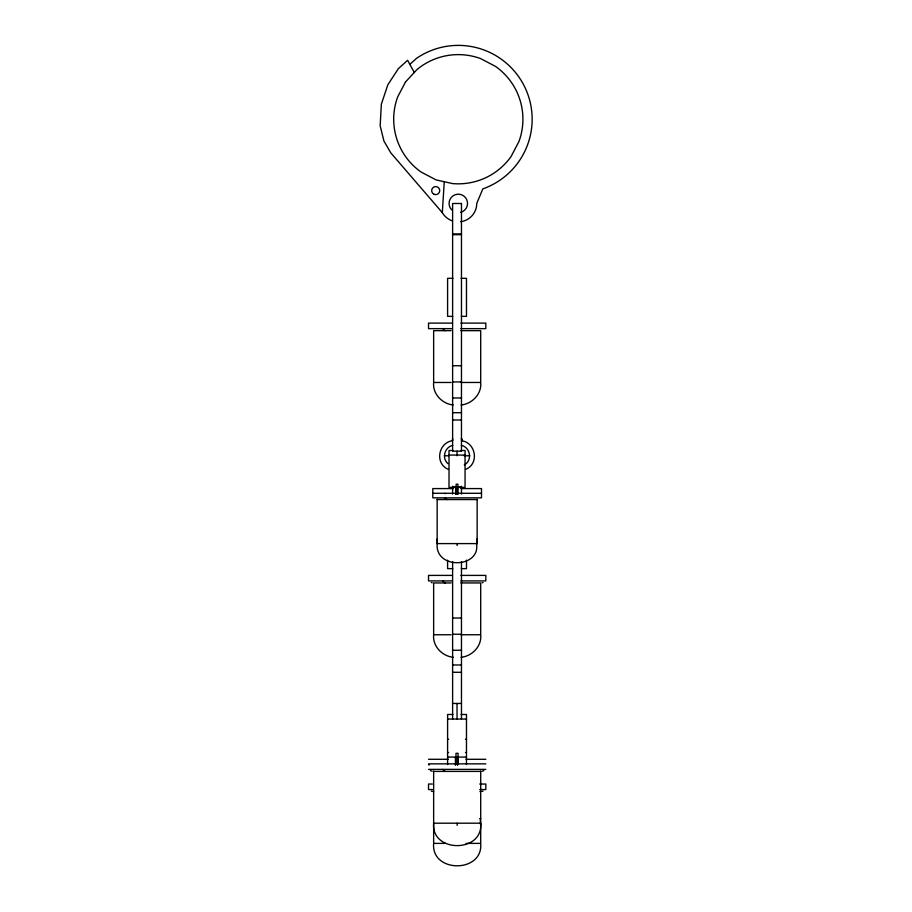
<?xml version="1.0" encoding="UTF-8"?>
<svg xmlns="http://www.w3.org/2000/svg" width="912" height="912" viewBox="0 0 912 912"><rect width="100%" height="100%" fill="white"/><g stroke="black" fill="none" stroke-linecap="round" stroke-linejoin="round"><path stroke-width="1.37" d="M476.953 543.951C477.934 542.617 476.018 538.217 477.147 539.026M480.476 824.425L480.305 818.623M480.704 823.205C483.371 853.073 430.977 853.073 433.645 823.205L480.305 823.194M452.375 220.898A18.457 18.457 0 0 1 442.32 212.644L444.269 181.727M448.18 469.281C434.568 463.558 438.273 442.708 452.455 440.713L452.614 438.387M448.066 463.672C441.374 458.383 444.691 447.108 452.74 445.364M461.347 445.364C470.387 447.211 472.758 460.628 464.265 464.858M452.455 440.713L452.614 439.915M409.83 64.353L416.59 58.3A73.838 73.838 0 0 1 524.161 85.819A73.838 73.838 0 0 1 482.836 188.875L476.759 203.422A18.457 18.457 0 0 1 460.708 221.719M465.895 469.281C479.507 463.558 475.813 442.708 461.62 440.713L461.472 439.915M483.907 770.617L482.117 771.21M483.029 582.517L482.117 582.768M483.029 791.16L482.117 791.399M461.084 404.985C472.085 403.97 481.946 393.836 480.704 382.47L480.704 330.657L460.822 330.657M461.084 657.278C472.085 656.264 481.946 646.129 480.704 634.752L480.704 582.95L460.822 582.95M453.264 404.985C442.263 403.97 432.402 393.836 433.645 382.47L451.087 382.47M476.474 543.598C480.932 568.21 434.876 569.92 437.156 543.598L477.147 543.598L477.147 499.263M453.264 657.278C442.263 656.264 432.402 646.129 433.645 634.752L451.087 634.752M480.704 771.028L480.704 843.395C483.371 873.263 430.977 873.263 433.645 843.395L445.409 843.395M452.614 233.939L461.472 233.939M452.614 234.669L461.472 234.669M452.99 278.32L447.598 278.32L447.598 316.35L452.74 316.35M461.084 278.32L466.477 278.32L466.477 316.35L461.335 316.35M452.227 323.11L428.526 323.11L428.526 328.639L452.227 328.639M460.879 323.11L485.822 323.11L485.822 328.639L460.879 328.639M451.087 330.657L433.645 330.657L433.645 382.47M452.614 365.735L461.472 365.735M452.614 381.957L461.472 381.957M460.822 382.47L480.305 382.459M452.614 397.974L461.472 397.974M452.614 412.703L461.472 412.703M452.614 419.999L461.472 419.999M453.025 450.505L449.012 450.505L449.012 487.407L465.063 487.407L465.063 450.505L460.697 450.505M449.012 455.077L465.063 455.077M444.349 455.772L448.579 455.772M464.094 455.772L469.737 455.772M452.614 486.951L461.472 486.951M453.367 488.581L432.801 488.581L432.801 497.849L481.502 497.849L481.502 488.581L460.936 488.581M432.801 493.278L481.502 493.278M437.156 499.571L477.147 499.571M452.74 568.643L447.598 568.643L447.598 560.185M461.335 568.643L466.477 568.643L466.477 560.185M452.227 575.404L428.526 575.404L428.526 580.921L452.227 580.921M460.879 575.404L485.822 575.404L485.822 580.921L460.879 580.921M451.087 582.95L433.645 582.95L433.645 634.752M452.614 618.028L461.472 618.028M452.614 634.25L461.472 634.25M460.822 634.752L480.305 634.741M452.614 650.267L461.472 650.267M452.614 664.985L461.472 664.985M452.614 672.281L461.472 672.281M452.614 703.46L461.472 703.46M452.99 714.484L447.598 714.484L447.598 764.598M461.084 714.484L466.477 714.484L466.477 764.598M447.598 719.055L466.477 719.055M447.598 739.244L448.624 739.244M465.462 739.244L466.477 739.244M447.598 752.525L448.624 752.525M465.462 752.525L466.477 752.525M447.598 757.085L466.477 757.085M428.526 759.286L448.373 759.286M465.975 759.286L485.822 759.286M428.526 763.857L485.822 763.857M428.526 764.803L429.495 764.803M428.526 769.375L485.822 769.375M433.645 771.404L480.704 771.404M432.356 784.046L428.526 784.046L428.526 789.564L432.356 789.564M479.712 784.046L485.822 784.046L485.822 789.564L479.712 789.564M479.894 791.593L480.704 791.593M479.894 818.634L480.704 818.634M466.1 843.395L480.305 843.383M433.645 791.593L431.308 791.16M432.231 582.768L431.308 582.517M432.231 771.21L430.441 770.617M461.996 440.849L461.472 438.387L461.996 440.849L461.563 439.835M442.32 212.644L390.758 152.828L383.918 141.018L380.167 125.845L381.341 104.207L387.839 84.793L398.373 68.651L407.607 60.306L414.276 72.47M437.156 539.026L437.304 542.72M461.472 486.233L461.472 494.076M461.472 561.564L461.472 719.237M458.086 764.062L458.086 753.312L455.989 753.312L455.989 764.062M457.927 494.407L457.927 484.192L456.148 484.192L456.148 494.407M457.528 757.085L457.528 765.339M457.448 487.407L457.448 494.407M457.151 543.598L457.151 545.456M457.174 823.205L457.174 825.394M457.037 451.178L457.037 455.772M457.037 703.46L457.037 719.055M455.669 487.407L455.669 494.407M455.43 757.085L455.43 765.339M452.614 486.233L452.614 494.076M452.614 561.564L452.614 719.237M437.156 499.263L437.156 543.598M433.645 771.028L433.645 843.395M451.782 209.942A9.234 9.234 0 0 1 453.013 195.852A9.234 9.234 0 0 1 466.67 199.511A9.234 9.234 0 0 1 460.697 212.336M447.154 499.537A7.057 3.523 -90 0 1 444.965 497.861M445.409 771.37A8.299 4.15 -90 0 1 442.844 769.386M445.409 582.916A8.299 4.15 90 0 1 442.844 580.944M445.409 330.634A8.299 4.15 90 0 1 442.844 328.651M445.273 493.757A7.057 3.523 -90 0 1 444.965 493.289M405.475 82.023L397.655 96.957A64.615 64.615 0 0 0 421.105 172.049L436.039 179.881L452.5 183.574A64.615 64.615 0 0 0 511.13 156.431L518.962 141.485A64.615 64.615 0 0 0 495.501 66.394L480.567 58.573A64.615 64.615 0 0 0 416.909 69.62L405.475 82.023M461.472 203.49L452.614 203.49L452.614 451.178L461.472 451.178L461.472 203.49M433.69 194.108A4.036 4.036 0 0 0 439.744 190.608A4.036 4.036 0 0 0 433.69 187.12A4.036 4.036 0 0 0 433.69 194.108"/></g></svg>
